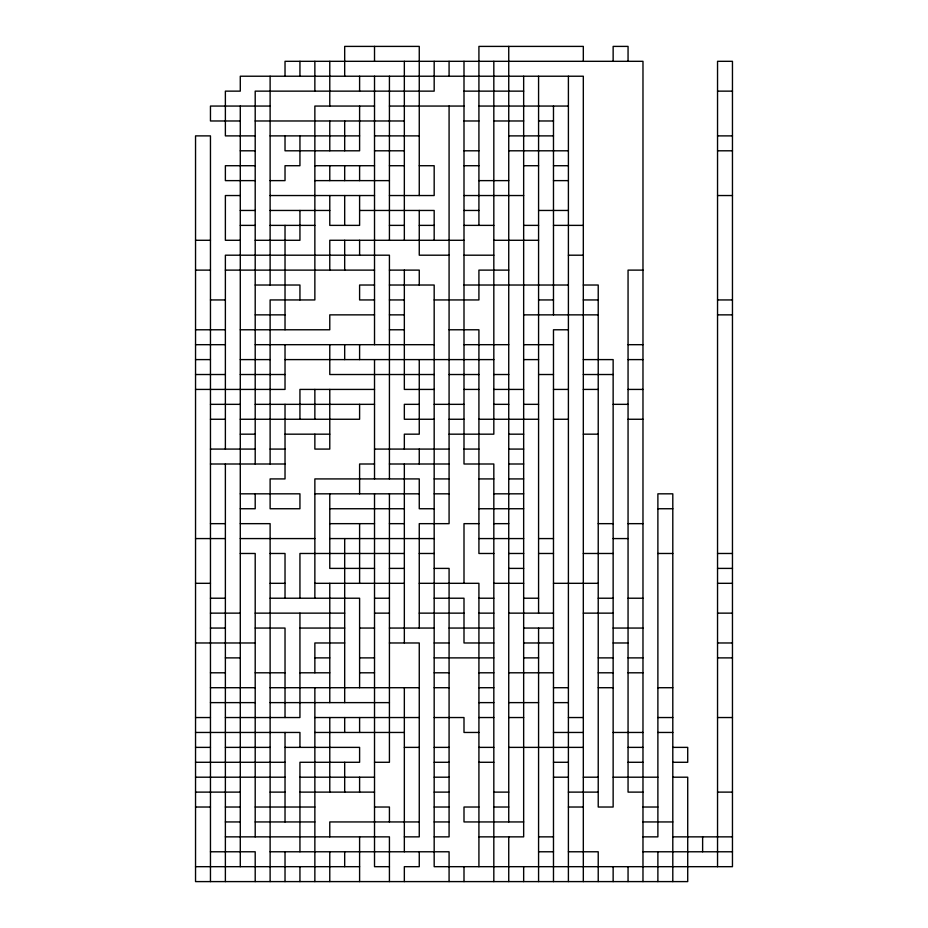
<?xml version="1.0" encoding="UTF-8"?>
<svg xmlns="http://www.w3.org/2000/svg" width="928" height="928" viewBox="0 0 928 928"><rect width="100%" height="100%" fill="white"/><g stroke="black" fill="none" stroke-linecap="round" stroke-linejoin="round"><path stroke-width="1.39" d="M464 91.141L523.659 91.141M717.541 91.141L732.459 91.141M270.118 106.059L210.459 106.059L210.459 120.976L240.282 120.976M374.518 106.059L314.859 106.059L314.859 299.941L270.118 299.941L270.118 464M389.424 106.059L464 106.059M478.918 106.059L568.4 106.059M255.2 120.976L404.341 120.976M464 120.976L478.918 120.976M493.824 120.976L523.659 120.976M538.576 120.976L553.482 120.976M255.2 135.882L225.376 135.882L225.376 91.141L240.282 91.141L240.282 76.224L583.318 76.224L583.318 881.6M270.118 135.882L359.6 135.882M374.518 135.882L419.259 135.882M508.741 135.882L553.482 135.882M717.541 135.882L732.459 135.882M240.282 150.8L255.2 150.8M374.518 150.8L404.341 150.8M464 150.8L478.918 150.8M508.741 150.8L568.4 150.8M717.541 150.8L732.459 150.8M255.2 165.718L225.376 165.718L225.376 180.624L255.2 180.624M314.859 165.718L374.518 165.718M389.424 165.718L404.341 165.718M419.259 165.718L434.176 165.718L434.176 195.541L389.424 195.541M464 165.718L478.918 165.718M523.659 165.718L538.576 165.718M553.482 165.718L568.4 165.718M270.118 180.624L285.024 180.624L285.024 165.718L299.941 165.718L299.941 135.882M314.859 180.624L389.424 180.624M478.918 180.624L508.741 180.624M553.482 180.624L568.4 180.624M240.282 195.541L225.376 195.541L225.376 240.282L240.282 240.282M270.118 195.541L374.518 195.541M464 195.541L523.659 195.541M717.541 195.541L732.459 195.541M240.282 210.459L255.2 210.459M270.118 210.459L329.776 210.459M359.6 210.459L434.176 210.459L434.176 240.282M464 210.459L478.918 210.459M538.576 210.459L568.4 210.459M240.282 225.376L255.2 225.376M270.118 225.376L314.859 225.376M389.424 225.376L404.341 225.376M419.259 225.376L434.176 225.376M464 225.376L493.824 225.376M523.659 225.376L538.576 225.376M553.482 225.376L583.318 225.376M195.541 240.282L210.459 240.282M255.2 240.282L299.941 240.282L299.941 210.459M464 240.282L329.776 240.282L329.776 270.118M493.824 240.282L538.576 240.282M449.082 255.2L419.259 255.2L419.259 210.459M464 255.2L493.824 255.2M568.4 255.2L583.318 255.2M195.541 270.118L210.459 270.118M225.376 270.118L374.518 270.118M389.424 270.118L419.259 270.118L419.259 285.024M508.741 270.118L478.918 270.118L478.918 299.941L434.176 299.941M642.976 270.118L628.059 270.118L628.059 792.118L642.976 792.118M255.2 285.024L299.941 285.024L299.941 299.941M374.518 285.024L359.6 285.024L359.6 299.941L374.518 299.941M389.424 285.024L434.176 285.024L434.176 866.682L732.459 866.682L732.459 61.318L717.541 61.318L717.541 866.682M464 285.024L568.4 285.024M583.318 285.024L598.224 285.024L598.224 807.024L613.141 807.024L613.141 359.6L583.318 359.6M210.459 299.941L225.376 299.941M389.424 299.941L404.341 299.941M538.576 299.941L553.482 299.941M583.318 299.941L598.224 299.941M717.541 299.941L732.459 299.941M255.2 314.859L285.024 314.859M374.518 314.859L329.776 314.859L329.776 329.776L240.282 329.776M389.424 314.859L404.341 314.859M523.659 314.859L598.224 314.859M717.541 314.859L732.459 314.859M195.541 329.776L225.376 329.776M389.424 329.776L404.341 329.776M449.082 329.776L478.918 329.776L478.918 553.482L493.824 553.482M568.4 329.776L553.482 329.776L553.482 881.6M195.541 344.682L225.376 344.682M255.2 344.682L434.176 344.682M464 344.682L508.741 344.682M523.659 344.682L553.482 344.682M628.059 344.682L642.976 344.682M195.541 359.6L210.459 359.6M240.282 359.6L270.118 359.6M285.024 359.6L493.824 359.6M523.659 359.6L538.576 359.6M628.059 359.6L642.976 359.6M195.541 374.518L225.376 374.518M240.282 374.518L285.024 374.518M434.176 374.518L329.776 374.518L329.776 344.682M449.082 374.518L478.918 374.518M493.824 374.518L508.741 374.518M538.576 374.518L553.482 374.518M583.318 374.518L613.141 374.518M195.541 389.424L285.024 389.424L285.024 344.682M374.518 389.424L299.941 389.424L299.941 419.259M434.176 389.424L404.341 389.424L404.341 270.118M464 389.424L478.918 389.424M493.824 389.424L523.659 389.424M553.482 389.424L568.4 389.424M583.318 389.424L598.224 389.424M628.059 389.424L642.976 389.424M210.459 404.341L240.282 404.341M255.2 404.341L374.518 404.341M419.259 404.341L404.341 404.341L404.341 419.259L434.176 419.259M434.176 404.341L464 404.341M493.824 404.341L508.741 404.341M523.659 404.341L538.576 404.341M613.141 404.341L628.059 404.341M210.459 419.259L225.376 419.259M240.282 419.259L359.6 419.259L359.6 404.341M449.082 419.259L464 419.259M478.918 419.259L538.576 419.259M553.482 419.259L568.4 419.259M628.059 419.259L642.976 419.259M240.282 434.176L255.2 434.176M285.024 434.176L329.776 434.176M449.082 434.176L493.824 434.176L493.824 61.318M508.741 434.176L523.659 434.176M583.318 434.176L598.224 434.176M210.459 449.082L255.2 449.082M270.118 449.082L285.024 449.082M374.518 449.082L449.082 449.082M464 449.082L478.918 449.082M508.741 449.082L523.659 449.082M210.459 464L285.024 464M374.518 464L359.6 464L359.6 493.824M389.424 464L449.082 464M508.741 464L523.659 464M434.176 478.918L449.082 478.918M478.918 478.918L493.824 478.918M508.741 478.918L523.659 478.918M240.282 493.824L299.941 493.824L299.941 508.741L270.118 508.741L270.118 478.918L285.024 478.918L285.024 404.341M314.859 493.824L419.259 493.824M434.176 493.824L449.082 493.824M493.824 493.824L523.659 493.824M240.282 508.741L255.2 508.741L255.2 493.824M329.776 508.741L404.341 508.741M434.176 508.741L419.259 508.741L419.259 478.918L314.859 478.918L314.859 598.224M478.918 508.741L523.659 508.741M657.882 508.741L672.8 508.741M210.459 523.659L225.376 523.659M240.282 523.659L270.118 523.659L270.118 881.6M329.776 523.659L374.518 523.659M389.424 523.659L404.341 523.659M478.918 523.659L464 523.659L464 583.318M493.824 523.659L508.741 523.659M598.224 523.659L613.141 523.659M628.059 523.659L642.976 523.659M195.541 538.576L225.376 538.576M240.282 538.576L314.859 538.576M329.776 538.576L434.176 538.576M478.918 538.576L523.659 538.576M538.576 538.576L553.482 538.576M613.141 538.576L628.059 538.576M240.282 553.482L255.2 553.482L255.2 836.859M270.118 553.482L285.024 553.482L285.024 598.224M404.341 553.482L299.941 553.482L299.941 598.224M419.259 553.482L434.176 553.482M508.741 553.482L523.659 553.482M538.576 553.482L553.482 553.482M583.318 553.482L613.141 553.482M657.882 553.482L672.8 553.482M717.541 553.482L732.459 553.482M374.518 568.4L329.776 568.4L329.776 493.824M389.424 568.4L404.341 568.4M434.176 568.4L449.082 568.4L449.082 836.859L434.176 836.859M508.741 568.4L523.659 568.4M717.541 568.4L732.459 568.4M195.541 583.318L210.459 583.318M270.118 583.318L285.024 583.318M314.859 583.318L404.341 583.318M419.259 583.318L478.918 583.318L478.918 866.682M493.824 583.318L523.659 583.318M553.482 583.318L598.224 583.318M717.541 583.318L732.459 583.318M210.459 598.224L225.376 598.224M270.118 598.224L359.6 598.224L359.6 687.718M374.518 598.224L389.424 598.224M434.176 598.224L464 598.224L464 642.976L493.824 642.976M478.918 598.224L493.824 598.224M523.659 598.224L538.576 598.224M598.224 598.224L613.141 598.224M628.059 598.224L642.976 598.224M210.459 613.141L240.282 613.141M255.2 613.141L344.682 613.141M374.518 613.141L389.424 613.141M419.259 613.141L464 613.141M478.918 613.141L493.824 613.141M508.741 613.141L553.482 613.141M583.318 613.141L613.141 613.141M717.541 613.141L732.459 613.141M210.459 628.059L225.376 628.059M255.2 628.059L285.024 628.059L285.024 717.541M299.941 628.059L344.682 628.059M359.6 628.059L374.518 628.059M389.424 628.059L434.176 628.059M449.082 628.059L493.824 628.059M523.659 628.059L553.482 628.059M613.141 628.059L642.976 628.059M195.541 642.976L255.2 642.976M344.682 642.976L314.859 642.976L314.859 672.8M389.424 642.976L419.259 642.976L419.259 836.859L404.341 836.859M434.176 642.976L449.082 642.976M523.659 642.976L553.482 642.976M613.141 642.976L628.059 642.976M717.541 642.976L732.459 642.976M225.376 657.882L240.282 657.882M314.859 657.882L329.776 657.882M359.6 657.882L374.518 657.882M434.176 657.882L493.824 657.882M523.659 657.882L538.576 657.882M598.224 657.882L613.141 657.882M628.059 657.882L642.976 657.882M717.541 657.882L732.459 657.882M210.459 672.8L225.376 672.8M255.2 672.8L285.024 672.8M299.941 672.8L329.776 672.8M359.6 672.8L374.518 672.8M434.176 672.8L449.082 672.8M478.918 672.8L493.824 672.8M508.741 672.8L553.482 672.8M598.224 672.8L613.141 672.8M628.059 672.8L642.976 672.8M210.459 687.718L255.2 687.718M270.118 687.718L419.259 687.718M434.176 687.718L449.082 687.718M478.918 687.718L493.824 687.718M553.482 687.718L568.4 687.718M598.224 687.718L613.141 687.718M657.882 687.718L672.8 687.718M210.459 702.624L255.2 702.624M270.118 702.624L389.424 702.624M478.918 702.624L493.824 702.624M508.741 702.624L538.576 702.624M553.482 702.624L568.4 702.624M195.541 717.541L210.459 717.541M225.376 717.541L299.941 717.541L299.941 613.141M314.859 717.541L419.259 717.541M434.176 717.541L464 717.541L464 732.459L478.918 732.459M478.918 717.541L493.824 717.541M508.741 717.541L523.659 717.541M568.4 717.541L583.318 717.541M657.882 717.541L672.8 717.541M717.541 717.541L732.459 717.541M195.541 732.459L299.941 732.459L299.941 747.376M314.859 732.459L404.341 732.459M553.482 732.459L583.318 732.459M613.141 732.459L642.976 732.459M657.882 732.459L672.8 732.459M195.541 747.376L210.459 747.376M225.376 747.376L270.118 747.376M285.024 747.376L359.6 747.376L359.6 762.282L299.941 762.282L299.941 851.776M404.341 747.376L419.259 747.376M434.176 747.376L449.082 747.376M478.918 747.376L493.824 747.376M508.741 747.376L583.318 747.376M628.059 747.376L642.976 747.376M672.8 747.376L687.718 747.376L687.718 762.282L672.8 762.282M195.541 762.282L285.024 762.282M374.518 762.282L389.424 762.282L389.424 493.824M434.176 762.282L449.082 762.282M478.918 762.282L493.824 762.282M553.482 762.282L568.4 762.282M628.059 762.282L642.976 762.282M195.541 777.2L285.024 777.2M299.941 777.2L374.518 777.2M434.176 777.2L449.082 777.2M553.482 777.2L568.4 777.2M583.318 777.2L598.224 777.2M613.141 777.2L657.882 777.2M672.8 777.2L687.718 777.2L687.718 881.6L195.541 881.6L195.541 135.882L210.459 135.882L210.459 881.6M195.541 792.118L240.282 792.118M270.118 792.118L285.024 792.118M299.941 792.118L374.518 792.118M434.176 792.118L449.082 792.118M493.824 792.118L508.741 792.118M568.4 792.118L598.224 792.118M717.541 792.118L732.459 792.118M195.541 807.024L210.459 807.024M225.376 807.024L240.282 807.024M255.2 807.024L314.859 807.024M374.518 807.024L389.424 807.024L389.424 821.941M434.176 807.024L449.082 807.024M478.918 807.024L464 807.024L464 821.941L523.659 821.941M493.824 807.024L508.741 807.024M568.4 807.024L583.318 807.024M642.976 807.024L657.882 807.024M225.376 821.941L240.282 821.941M255.2 821.941L314.859 821.941M419.259 821.941L329.776 821.941L329.776 836.859M434.176 821.941L449.082 821.941M642.976 821.941L672.8 821.941M225.376 836.859L389.424 836.859L389.424 881.6M478.918 836.859L523.659 836.859L523.659 76.224M538.576 836.859L553.482 836.859M642.976 836.859L657.882 836.859L657.882 493.824L672.8 493.824L672.8 881.6M672.8 836.859L732.459 836.859M210.459 851.776L255.2 851.776L255.2 881.6M270.118 851.776L449.082 851.776L449.082 881.6M538.576 851.776L553.482 851.776M568.4 851.776L598.224 851.776L598.224 881.6M642.976 851.776L732.459 851.776M195.541 866.682L359.6 866.682M389.424 866.682L374.518 866.682L374.518 493.824M702.624 836.859L702.624 851.776M657.882 851.776L657.882 881.6M642.976 881.6L642.976 61.318L285.024 61.318L285.024 76.224M628.059 61.318L628.059 46.4L613.141 46.4L613.141 61.318M628.059 866.682L628.059 881.6M613.141 866.682L613.141 881.6M583.318 61.318L583.318 46.4L478.918 46.4L478.918 225.376M568.4 76.224L568.4 881.6M553.482 106.059L553.482 314.859M538.576 76.224L538.576 613.141M538.576 628.059L538.576 881.6M523.659 866.682L523.659 881.6M508.741 46.4L508.741 821.941M508.741 836.859L508.741 881.6M493.824 881.6L493.824 464L464 464L464 61.318M464 866.682L464 881.6M449.082 61.318L449.082 76.224M449.082 106.059L449.082 523.659L419.259 523.659L419.259 628.059M434.176 61.318L434.176 91.141L255.2 91.141L255.2 464M419.259 195.541L419.259 46.4L344.682 46.4L344.682 76.224M419.259 359.6L419.259 434.176L404.341 434.176L404.341 449.082M419.259 449.082L419.259 464M419.259 851.776L419.259 866.682L404.341 866.682L404.341 881.6M404.341 61.318L404.341 240.282M404.341 464L404.341 642.976M404.341 687.718L404.341 851.776M389.424 76.224L389.424 240.282M389.424 478.918L389.424 255.2L225.376 255.2L225.376 449.082M374.518 46.4L374.518 61.318M374.518 76.224L374.518 344.682M374.518 359.6L374.518 478.918M359.6 76.224L359.6 91.141M359.6 106.059L359.6 150.8L285.024 150.8L285.024 135.882M359.6 165.718L359.6 180.624M359.6 195.541L359.6 225.376L329.776 225.376L329.776 195.541M359.6 240.282L359.6 255.2M359.6 344.682L359.6 359.6M359.6 523.659L359.6 583.318M359.6 717.541L359.6 732.459M359.6 777.2L359.6 792.118M359.6 836.859L359.6 881.6M344.682 120.976L344.682 150.8M344.682 165.718L344.682 180.624M344.682 195.541L344.682 225.376M344.682 240.282L344.682 270.118M344.682 344.682L344.682 359.6M344.682 538.576L344.682 702.624M344.682 717.541L344.682 732.459M344.682 762.282L344.682 792.118M344.682 851.776L344.682 866.682M329.776 61.318L329.776 106.059M329.776 120.976L329.776 150.8M329.776 165.718L329.776 180.624M329.776 389.424L329.776 449.082L314.859 449.082L314.859 434.176M329.776 583.318L329.776 702.624M329.776 717.541L329.776 792.118M329.776 851.776L329.776 881.6M314.859 61.318L314.859 91.141M314.859 389.424L314.859 419.259M314.859 687.718L314.859 881.6M299.941 61.318L299.941 76.224M299.941 866.682L299.941 881.6M285.024 225.376L285.024 329.776M285.024 732.459L285.024 821.941M285.024 851.776L285.024 881.6M270.118 76.224L270.118 285.024M240.282 106.059L240.282 866.682M225.376 464L225.376 881.6"/></g></svg>
